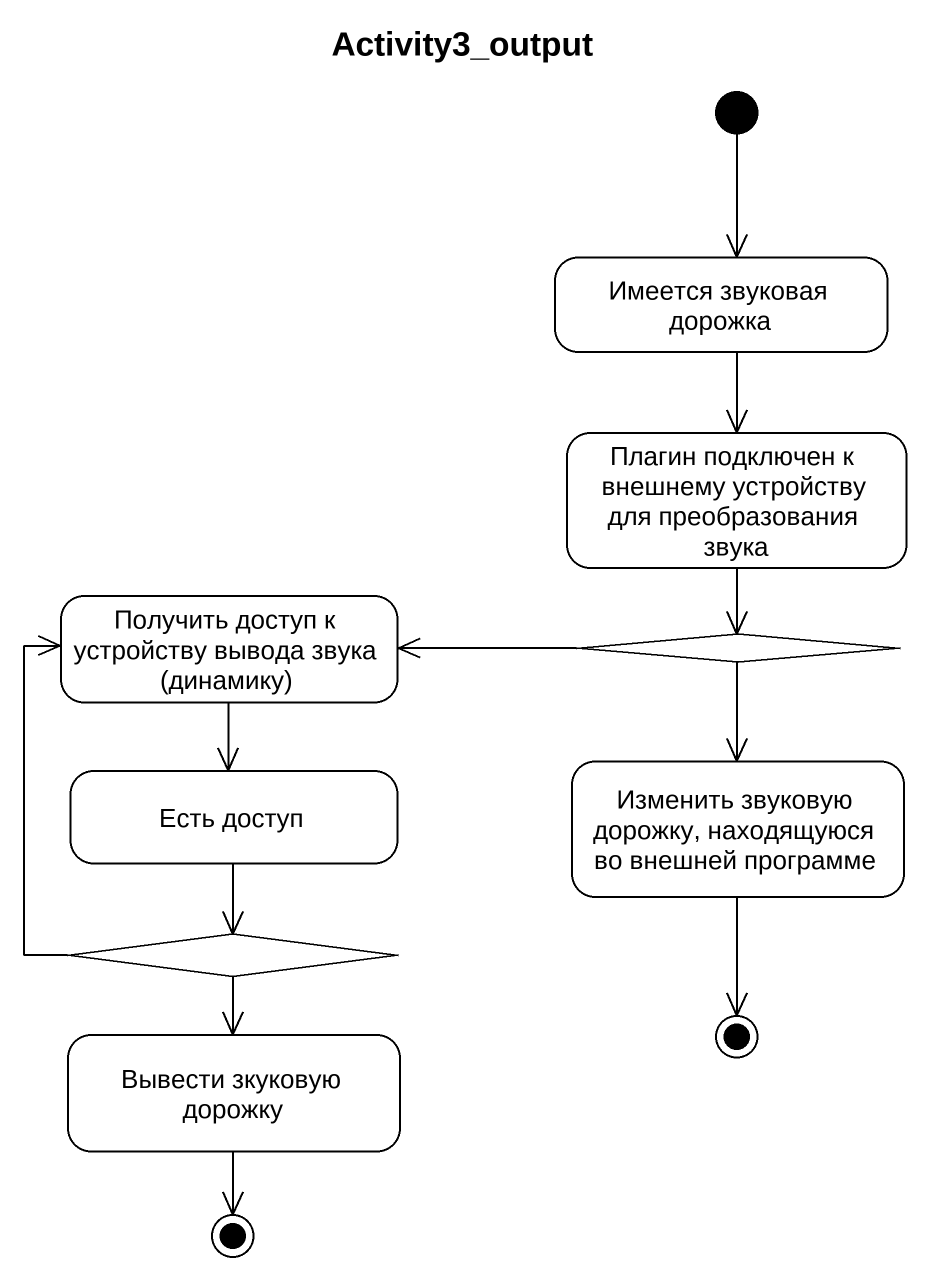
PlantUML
@startuml
title Activity3_output
hide empty description
state "Имеется звуковая дорожка" as Имеется_звуковая_дорожка
state "Плагин подключен к внешнему устройству для преобразования звука" as Плагин_подключен_к_внешнему
state "Получить доступ к устройству вывода звука (динамику)" as Получить_доступ_к
state choice1 <<choice>>
state "Есть доступ" as Есть_доступ
state "Изменить звуковую дорожку, находящуюся во внешней программе" as Изменить_звуковую_дорожку
state choice2 <<choice>>
state final1 <<end>>
state "Вывести зкуковую дорожку" as Вывести_зкуковую_дорожку
state final2 <<end>>
[*] --> Имеется_звуковая_дорожка
Имеется_звуковая_дорожка --> Плагин_подключен_к_внешнему
Плагин_подключен_к_внешнему --> choice1
Получить_доступ_к --> Есть_доступ
choice1 -left-> Получить_доступ_к
choice1 --> Изменить_звуковую_дорожку
Есть_доступ --> choice2
Изменить_звуковую_дорожку --> final1
choice2 -up-> Получить_доступ_к
choice2 --> Вывести_зкуковую_дорожку
Вывести_зкуковую_дорожку --> final2
@enduml
